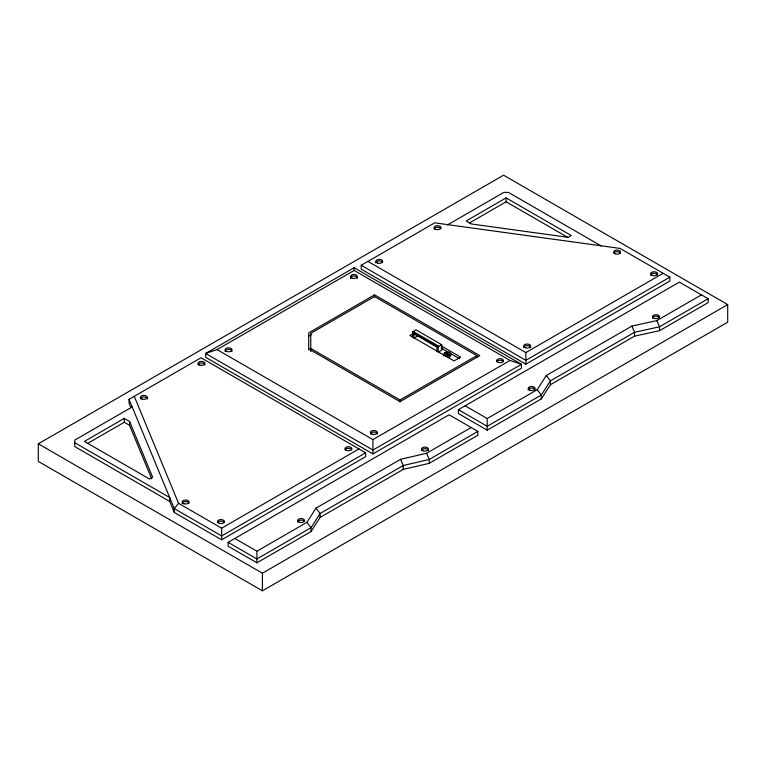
<?xml version="1.0" encoding="UTF-8"?>
<svg xmlns="http://www.w3.org/2000/svg" width="766" height="766" viewBox="0 0 766 766"><rect width="100%" height="100%" fill="white"/><g stroke="black" fill="none" stroke-linecap="round" stroke-linejoin="round"><path stroke-width="1.15" d="M412.615 337.413L412.615 332.147L415.833 329.782L441.877 344.815L441.877 350.091L438.219 352.197L438.219 346.931L441.446 344.566M234.836 538.469L256.907 551.214L306.917 522.335L316.004 508.145L400.589 459.313L426.557 453.261L471.157 427.514M311.006 531.594L320.092 517.404L403.261 469.386L429.228 463.344L477.86 435.26L477.86 431.392L449.087 414.779L228.134 542.338L228.134 546.215L256.907 562.828L311.006 531.594L311.006 527.726L320.092 513.526L403.261 465.517L429.228 459.466L477.86 431.392M465.125 405.808L487.205 418.552L537.215 389.674L546.302 375.484L631.893 326.067L656.883 320.581L701.445 294.853M541.294 398.933L550.39 384.743L634.526 336.159L659.516 330.682L708.148 302.599L708.148 298.73L679.375 282.118L458.422 409.676L458.422 413.554L487.205 430.166L541.294 398.933L541.294 395.065L550.39 380.865L634.526 332.291L659.516 326.804L708.148 298.73M134.261 396.309L178.564 503.319L174.265 508.586L174.265 512.454L221.642 539.81L365.65 456.67L365.65 452.802L201.037 357.76L129.033 399.325L129.033 403.203L130.833 407.56M38.3 443.811L503.578 175.194L727.7 304.581L727.7 322.189L262.422 590.806L38.3 461.419L38.3 443.811L262.422 573.207L727.7 304.581M354.16 267.717L205.642 353.461L205.642 357.339L372.937 453.922L521.464 368.178L521.464 364.31L354.16 267.717L354.16 270.436L510.041 360.432L521.464 364.31L372.937 450.054L205.642 353.461L217.056 349.593L354.16 270.436M361.226 265.275L434.705 222.849L620.067 248.423L669.857 277.168L669.857 281.045L525.84 364.185L361.226 269.144L361.226 265.275L525.84 360.317L669.857 277.168M132.192 406.947L74.771 440.096L74.771 446.597L169.679 501.395L174.265 512.454M447.459 224.926L503.846 192.381L508.404 192.381L601.243 245.982M124.274 418.38L84.375 441.417L149.523 479.028L152.645 477.218L129.54 421.424L124.274 418.38L124.274 422.257L87.448 443.514M506.125 197.915L466.235 220.953L471.511 223.998L568.142 237.336L571.264 235.526L506.125 197.915L506.125 201.793L568.171 237.613M469.299 223.05L506.125 201.793M308.717 348.951L400.015 401.662L479.765 355.615L374.536 294.862L308.717 332.865L308.717 349.89M308.717 336.102L311.8 334.321M413.669 333.277L409.906 335.451L454.046 360.93L460.634 357.128L441.13 345.868M411.792 336.609L413.669 335.527M417.547 336.035L413.879 338.151L413.879 333.842L436.955 347.161L436.955 351.47M444.807 353.193L445.908 352.561L449.565 354.677L448.464 355.309L444.807 353.193L444.807 353.758L445.908 353.126L449.565 355.233M310.776 348.453L400.015 399.976L476.854 355.615L476.854 357.779M217.056 349.593L372.937 439.588L510.041 360.432M178.564 503.319L221.642 528.195L358.948 448.924M367.939 261.397L525.84 352.571L663.145 273.299M365.65 452.802L221.642 535.941L174.265 508.586L129.033 399.325M476.854 355.615L374.536 296.547L310.776 333.354L310.776 351.69M413.046 331.391L438.659 346.175M441.13 348.118L459.61 358.785M412.615 332.147L438.219 346.931M458.422 409.676L487.205 426.298L541.294 395.065L537.215 389.674M124.274 422.257L129.54 425.302L151.735 478.903M74.771 442.729L169.679 497.527L169.679 501.395M228.134 542.338L256.907 558.96L311.006 527.726L306.917 522.335M546.302 375.484L550.39 380.865L550.39 384.743M316.004 508.145L320.092 513.526L320.092 517.404M426.557 453.261L429.228 459.466L429.228 463.344M400.589 459.313L403.261 465.517L403.261 469.386M656.883 320.581L659.516 326.804L659.516 330.682M631.893 326.067L634.526 332.291L634.526 336.159M525.84 352.571L525.84 364.185M487.205 418.552L487.205 430.166M448.464 355.309L448.464 355.874M445.908 352.561L445.908 353.126M400.015 399.976L400.015 402.14M374.536 294.862L374.536 297.026M372.937 439.588L372.937 453.922M262.422 573.207L262.422 590.806M256.907 551.214L256.907 562.828M221.642 528.195L221.642 539.81M129.54 421.424L129.54 425.302M370.399 434.025A3.447 1.992 0 0 1 373.846 432.034A3.447 1.992 0 0 1 377.293 434.025M225.07 351.374A3.447 1.992 0 0 1 228.517 349.382A3.447 1.992 0 0 1 231.974 351.374M345.102 449.776A3.447 1.992 0 0 1 348.425 448.301A3.447 1.992 0 0 1 351.757 449.776M434.083 229.216A3.447 1.992 0 0 1 437.089 227.243A3.447 1.992 0 0 1 440.862 228.699M523.753 347.592A3.447 1.992 0 0 1 527.2 345.6A3.447 1.992 0 0 1 530.656 347.592M182.184 503.559A3.447 1.992 0 0 1 185.18 501.586A3.447 1.992 0 0 1 188.963 503.042M217.582 522.594A3.447 1.992 0 0 1 220.914 521.119A3.447 1.992 0 0 1 224.246 522.594M140.398 398.923A3.447 1.992 0 0 1 143.845 396.932A3.447 1.992 0 0 1 147.292 398.923M198.001 364.951A3.447 1.992 0 0 1 201.448 362.96A3.447 1.992 0 0 1 204.905 364.951M350.569 278.537A3.447 1.992 0 0 1 353.902 276.028A3.447 1.992 0 0 1 357.234 278.537M496.722 361.696A3.447 1.992 0 0 1 500.054 360.221A3.447 1.992 0 0 1 503.386 361.696M375.79 262.92A3.447 1.992 0 0 1 378.787 260.947A3.447 1.992 0 0 1 382.569 262.403M613.777 253.106A3.447 1.992 0 0 1 617.099 251.631A3.447 1.992 0 0 1 620.431 253.106M650.707 275.291A3.447 1.992 0 0 1 654.154 273.299A3.447 1.992 0 0 1 657.601 275.291M297.658 522.096A3.447 1.992 0 0 1 300.655 520.124A3.447 1.992 0 0 1 304.437 521.579M421.578 450.14A3.447 1.992 0 0 1 425.36 448.685A3.447 1.992 0 0 1 428.357 450.657M528.157 390.028A3.447 1.992 0 0 1 531.604 388.036A3.447 1.992 0 0 1 535.051 390.028M652.536 318.225A3.447 1.992 0 0 1 655.533 316.253A3.447 1.992 0 0 1 659.315 317.708M450.686 354.984A3.447 1.992 0 0 1 447.354 357.492M444.021 356.018A3.447 1.992 0 0 1 444.922 354.093M372.123 434.198A3.447 1.992 0 0 0 377.293 432.474A3.447 1.992 0 0 0 372.123 430.751A3.447 1.992 0 0 0 372.123 434.198M226.793 351.546A3.447 1.992 0 0 0 231.974 349.823A3.447 1.992 0 0 0 226.793 348.099A3.447 1.992 0 0 0 226.793 351.546M345.993 450.149A3.447 1.992 0 0 0 351.757 449.259A3.447 1.992 0 0 0 347.534 446.817A3.447 1.992 0 0 0 345.993 450.149M435.806 229.398A3.447 1.992 0 0 0 440.986 227.674A3.447 1.992 0 0 0 435.806 225.941A3.447 1.992 0 0 0 435.806 229.398M525.476 347.764A3.447 1.992 0 0 0 530.656 346.041A3.447 1.992 0 0 0 525.476 344.317A3.447 1.992 0 0 0 525.476 347.764M299.382 522.268A3.447 1.992 0 0 0 304.552 520.545A3.447 1.992 0 0 0 299.382 518.821A3.447 1.992 0 0 0 299.382 522.268M423.186 450.829A3.447 1.992 0 0 0 428.357 449.106A3.447 1.992 0 0 0 423.186 447.382A3.447 1.992 0 0 0 423.186 450.829M529.88 390.21A3.447 1.992 0 0 0 535.051 388.486A3.447 1.992 0 0 0 529.88 386.753A3.447 1.992 0 0 0 529.88 390.21M352.178 278.192A3.447 1.992 0 0 0 357.349 276.469A3.447 1.992 0 0 0 352.178 274.745A3.447 1.992 0 0 0 352.178 278.192M654.26 318.407A3.447 1.992 0 0 0 659.43 316.674A3.447 1.992 0 0 0 654.26 314.95A3.447 1.992 0 0 0 654.26 318.407M498.331 362.385A3.447 1.992 0 0 0 503.501 360.662A3.447 1.992 0 0 0 498.331 358.938A3.447 1.992 0 0 0 498.331 362.385M377.514 263.092A3.447 1.992 0 0 0 382.684 261.369A3.447 1.992 0 0 0 377.514 259.645A3.447 1.992 0 0 0 377.514 263.092M615.376 253.805A3.447 1.992 0 0 0 620.556 252.081A3.447 1.992 0 0 0 615.376 250.348A3.447 1.992 0 0 0 615.376 253.805M652.431 275.473A3.447 1.992 0 0 0 657.601 273.749A3.447 1.992 0 0 0 652.431 272.026A3.447 1.992 0 0 0 652.431 275.473M183.907 503.731A3.447 1.992 0 0 0 189.078 502.008A3.447 1.992 0 0 0 183.907 500.284A3.447 1.992 0 0 0 183.907 503.731M219.191 523.283A3.447 1.992 0 0 0 224.361 521.56A3.447 1.992 0 0 0 219.191 519.836A3.447 1.992 0 0 0 219.191 523.283M142.122 399.096A3.447 1.992 0 0 0 147.292 397.372A3.447 1.992 0 0 0 142.122 395.649A3.447 1.992 0 0 0 142.122 399.096M199.725 365.123A3.447 1.992 0 0 0 204.905 363.4A3.447 1.992 0 0 0 199.725 361.676A3.447 1.992 0 0 0 199.725 365.123M445.63 355.683A3.447 1.992 0 0 0 450.801 353.959A3.447 1.992 0 0 0 445.63 352.226A3.447 1.992 0 0 0 445.63 355.683"/></g></svg>
